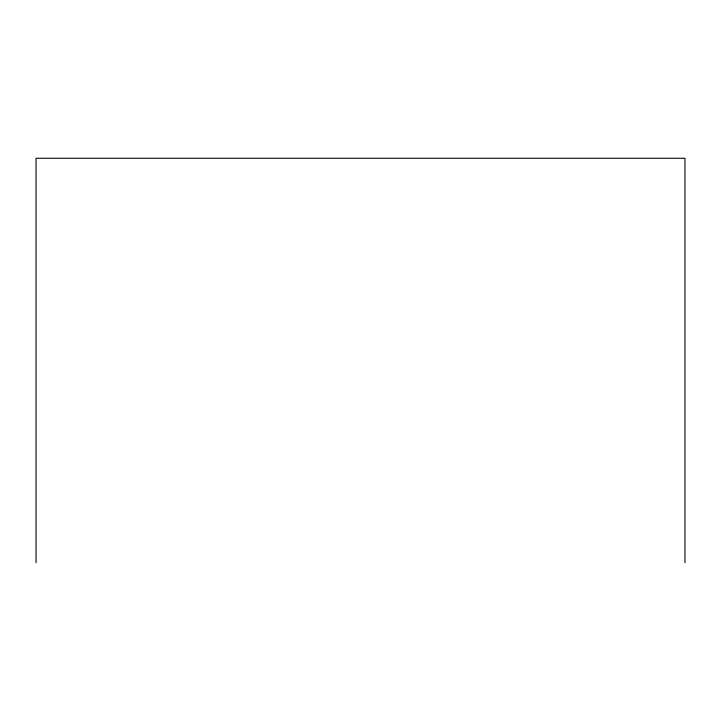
<?xml version="1.0" encoding="UTF-8"?>
<svg xmlns="http://www.w3.org/2000/svg" width="721" height="721" viewBox="0 0 721 721"><rect width="100%" height="100%" fill="white"/><g stroke="black" fill="none" stroke-linecap="round" stroke-linejoin="round"><path stroke-width="1.08" d="M684.95 562.722L684.95 158.278L36.05 158.278L36.05 562.722"/></g></svg>
